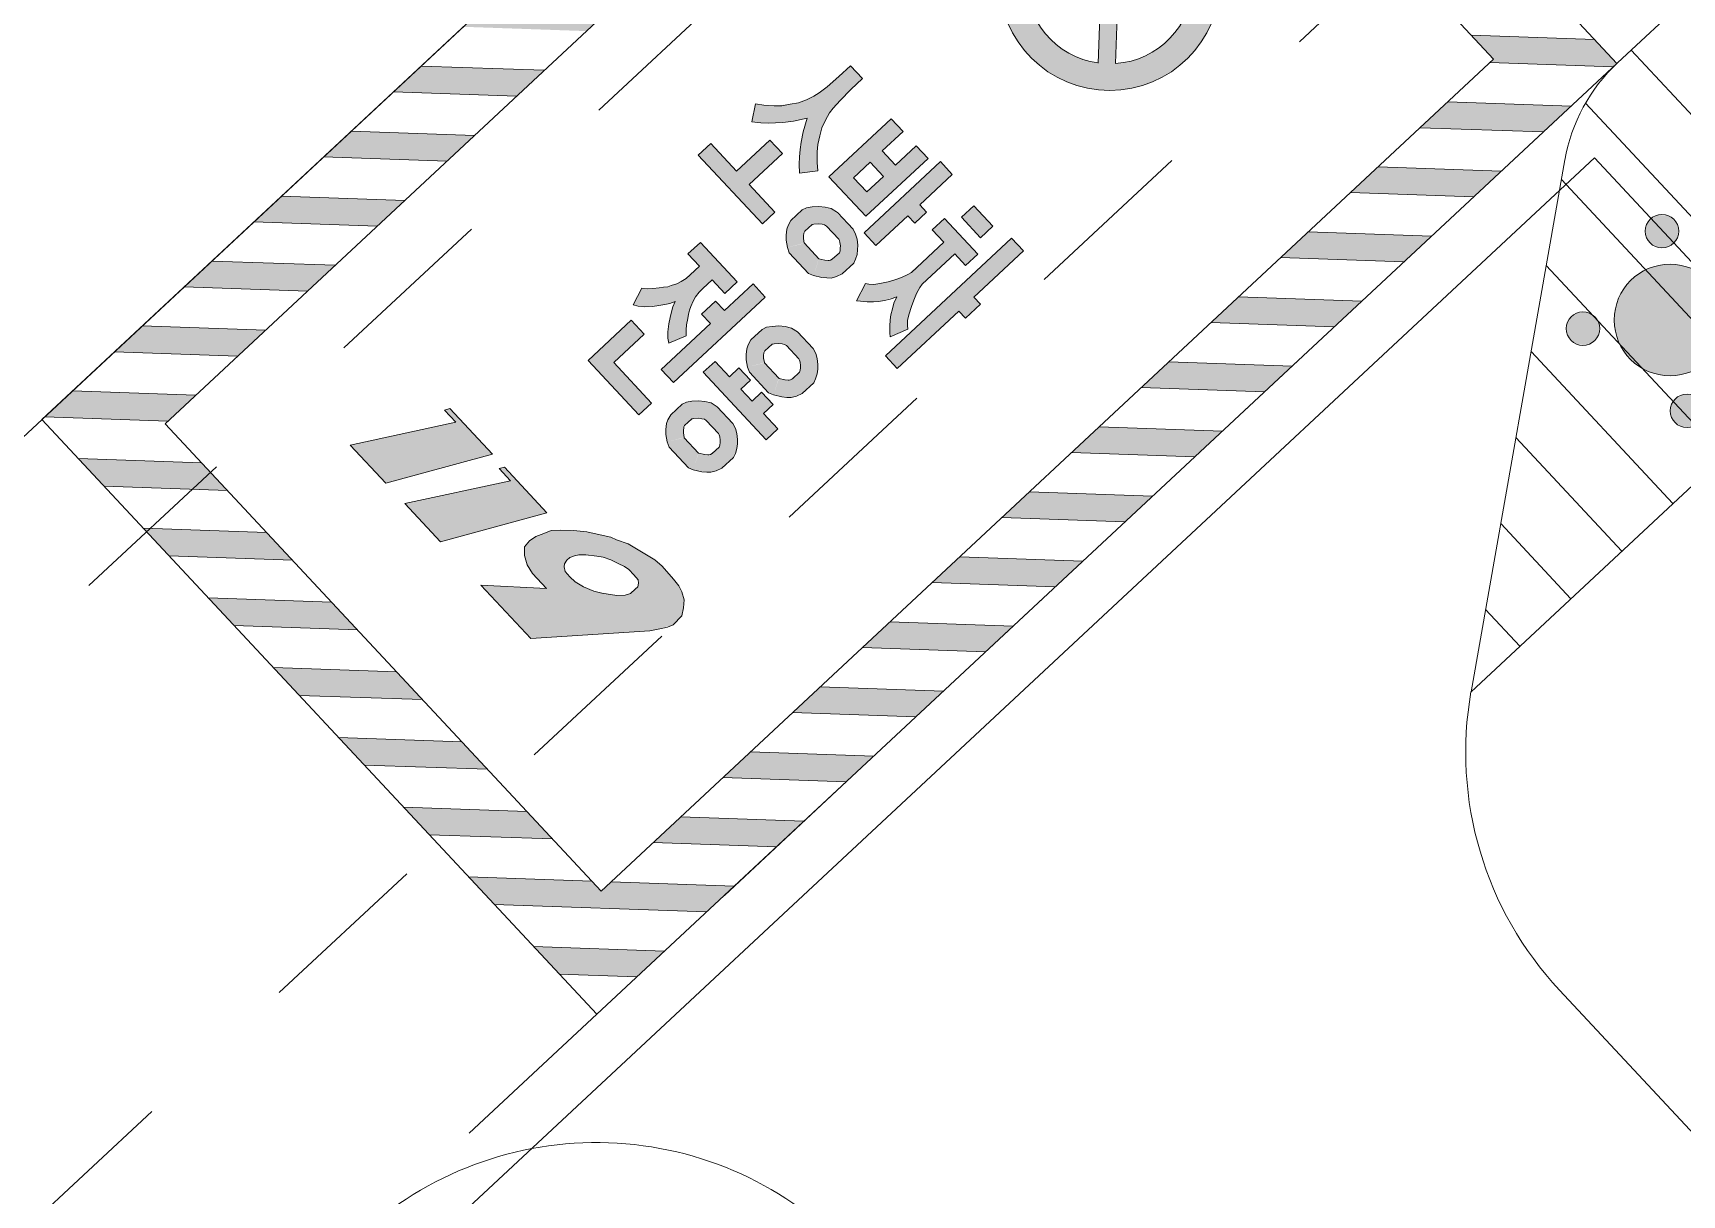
# Model space of a CAD drawing. Header units: millimetres. Extents: x -71377 to 516042, y -145869 to 441446.
# Drawn here: x 193654 to 207841, y 133792 to 143795 of the extents above; entities that cross this region are included whole.
import ezdxf

# ---------------------------------------------------------------- set-up
doc = ezdxf.new("R2010")
doc.units = ezdxf.units.MM
doc.header["$LTSCALE"] = 1000
doc.linetypes.add('_점선_M_', pattern=[3, 1.5, -1.5])
for name, color, linetype, lineweight in [('04', 4, 'Continuous', 5), ('06', 6, 'Continuous', 5), ('08', 8, 'Continuous', 5), ('09_HID', 9, '_점선_M_', 5), ('253', 253, 'Continuous', 5), ('A-fnsh', 5, 'Continuous', 5), ('조경라인_dwg', 8, 'Continuous', 5)]:
    doc.layers.add(name, color=color, linetype=linetype, lineweight=lineweight)

# ---------------------------------------------------------------- blocks, each defined once
blk = doc.blocks.new('조경라인_dwg_테이블-V109-지반층 배치도')
at = {"layer": '04'}
for points in [[(-288, 701), (-251, 636), (-186, 599), (-112, 599), (-47, 636), (-10, 701), (-5, 738), (-24, 810), (-47, 840), (-112, 877), (-149, 882), (-221, 863), (-251, 840), (-288, 775)], [(-474, -75), (-457, -148), (-428, -218), (-388, -282), (-339, -339), (-282, -388), (-218, -428), (-148, -457), (-75, -474), (0, -480), (75, -474), (168, -448), (218, -428), (282, -388), (339, -339), (388, -282), (428, -218), (457, -148), (474, -75), (480, 0), (474, 75), (457, 148), (428, 218), (388, 282), (339, 339), (282, 388), (218, 428), (148, 457), (74, 474), (0, 480), (-75, 474), (-148, 457), (-218, 428), (-282, 388), (-339, 339), (-388, 282), (-428, 218), (-457, 148), (-476, 53), (-480, 0)], [(-314, -62), (-296, -122), (-266, -178), (-226, -226), (-178, -266), (-122, -296), (-62, -314), (0, -320), (62, -314), (151, -280), (178, -266), (226, -226), (266, -178), (296, -122), (314, -62), (320, 0), (314, 62), (291, 131), (266, 178), (226, 226), (178, 266), (92, 305), (62, 314), (0, 320), (-62, 314), (-122, 296), (-178, 266), (-226, 226), (-266, 178), (-312, 70), (-314, 62), (-320, 0)], [(615, 109), (653, 45), (717, 7), (792, 7), (856, 45), (893, 109), (889, 191), (856, 248), (826, 271), (754, 290), (682, 271), (630, 218), (615, 164)], [(-902, -261), (-865, -325), (-801, -363), (-763, -368), (-691, -348), (-639, -296), (-624, -261), (-624, -186), (-662, -122), (-726, -84), (-801, -84), (-865, -122), (-902, -186)], [(18, -712), (37, -784), (60, -814), (125, -851), (162, -856), (234, -836), (264, -814), (301, -749), (306, -712), (287, -640), (234, -587), (162, -568), (90, -587), (60, -610), (23, -675)]]:
    blk.add_hatch(color=256, dxfattribs=at).paths.add_polyline_path(points)
for centre, radius in [((-149, 738), 144), ((0, 0), 480), ((754, 146), 144), ((-763, -224), 144), ((162, -712), 144)]:
    blk.add_circle(centre, radius, dxfattribs=at)
blk = doc.blocks.new('조경라인_dwg_소방차전용주차구역_7x12_-V118-지반층 배치도')
at = {"layer": '08'}
h = blk.add_hatch(color=256, dxfattribs=at)
h.paths.add_polyline_path([(7000, 472), (7000, 798), (6202, 0), (6528, 0)])
h.paths.add_polyline_path([(7000, 1293), (7000, 1618), (6250, 868), (6250, 750), (6132, 750), (5382, 0), (5707, 0), (6768, 1061)])
h.paths.add_polyline_path([(7000, 2113), (7000, 2438), (6250, 1688), (6250, 1363), (6344, 1456)])
h.paths.add_polyline_path([(5637, 750), (5312, 750), (4562, 0), (4887, 0)])
h.paths.add_polyline_path([(7000, 2933), (7000, 3258), (6250, 2508), (6250, 2183)])
h.paths.add_polyline_path([(4817, 750), (4492, 750), (3744, 0), (4067, 0)])
h.paths.add_polyline_path([(7000, 3753), (7000, 4079), (6250, 3329), (6250, 3003)])
h.paths.add_polyline_path([(3997, 750), (3671, 750), (2921, 0), (3247, 0), (3486, 240)])
h.paths.add_polyline_path([(7000, 4574), (7000, 4899), (6250, 4149), (6250, 3824)])
h.paths.add_polyline_path([(3176, 750), (2851, 750), (2101, 0), (2426, 0), (3062, 636)])
h.paths.add_polyline_path([(7000, 5394), (7000, 5719), (6250, 4964), (6250, 4644), (6654, 5048)])
h.paths.add_polyline_path([(2356, 750), (2031, 750), (1281, 0), (1606, 0), (1830, 224)])
h.paths.add_polyline_path([(7000, 6214), (7000, 6539), (6250, 5789), (6250, 5464)])
h.paths.add_polyline_path([(1536, 750), (1211, 750), (461, 0), (786, 0)])
h.paths.add_polyline_path([(7000, 7034), (7000, 7360), (6250, 6610), (6250, 6284)])
h.paths.add_polyline_path([(750, 784), (750, 1110), (0, 360), (0, 34)])
h.paths.add_polyline_path([(7000, 7854), (7000, 8180), (6250, 7430), (6250, 7104)])
h.paths.add_polyline_path([(750, 1604), (750, 1930), (0, 1180), (0, 854)])
h.paths.add_polyline_path([(7000, 8675), (7000, 9000), (6250, 8250), (6250, 7925), (6965, 8639)])
h.paths.add_polyline_path([(750, 2425), (750, 2750), (0, 2000), (0, 1675)])
h.paths.add_polyline_path([(7000, 9495), (7000, 9820), (6250, 9070), (6250, 8745), (6540, 9035)])
h.paths.add_polyline_path([(750, 3245), (750, 3570), (0, 2820), (0, 2495), (515, 3010)])
h.paths.add_polyline_path([(7000, 10315), (7000, 10640), (6250, 9890), (6250, 9565)])
h.paths.add_polyline_path([(750, 4065), (750, 4390), (0, 3640), (0, 3315), (91, 3406)])
h.paths.add_polyline_path([(7000, 11135), (7000, 11461), (6250, 10711), (6250, 10385)])
h.paths.add_polyline_path([(750, 4885), (750, 5211), (0, 4461), (0, 4135)])
h.paths.add_polyline_path([(7000, 11956), (7000, 12000), (6719, 12000), (5969, 11250), (6250, 11250), (6250, 11206)])
h.paths.add_polyline_path([(750, 5706), (750, 6031), (0, 5281), (0, 4956)])
h.paths.add_polyline_path([(6224, 12000), (5899, 12000), (5149, 11250), (5474, 11250)])
h.paths.add_polyline_path([(750, 6526), (750, 6851), (0, 6101), (0, 5776)])
h.paths.add_polyline_path([(5404, 12000), (5079, 12000), (4329, 11250), (4654, 11250)])
h.paths.add_polyline_path([(750, 7346), (750, 7671), (0, 6921), (0, 6596)])
h.paths.add_polyline_path([(4584, 12000), (4258, 12000), (3508, 11250), (3834, 11250), (3994, 11410)])
h.paths.add_polyline_path([(750, 8166), (750, 8492), (0, 7742), (0, 7416)])
h.paths.add_polyline_path([(3763, 12000), (3438, 12000), (2688, 11250), (3013, 11250), (3569, 11806)])
h.paths.add_polyline_path([(750, 8987), (750, 9312), (0, 8562), (0, 8237)])
h.paths.add_polyline_path([(2943, 12000), (2618, 12000), (1868, 11250), (2193, 11250)])
h.paths.add_polyline_path([(750, 9807), (750, 10132), (0, 9382), (0, 9057)])
h.paths.add_polyline_path([(2123, 12000), (1798, 12000), (1048, 11250), (1373, 11250)])
h.paths.add_polyline_path([(750, 10627), (750, 10952), (0, 10202), (0, 9877), (712, 10589)])
h.paths.add_polyline_path([(1303, 12000), (977, 12000), (0, 11023), (0, 10697), (288, 10985)])
h.paths.add_polyline_path([(482, 12000), (157, 12000), (0, 11843), (0, 11518)])
h = blk.add_hatch(color=256, dxfattribs=at)
h.paths.add_polyline_path([(4172, 8626), (4243, 8706), (4304, 8793), (4356, 8886), (4397, 8984), (4426, 9087), (4444, 9192), (4446, 9372), (4444, 9404), (4426, 9509), (4397, 9612), (4356, 9710), (4304, 9803), (4243, 9890), (4172, 9970), (4092, 10041), (4005, 10102), (3912, 10154), (3751, 10213), (3711, 10224), (3606, 10242), (3500, 10248), (3394, 10242), (3209, 10201), (3186, 10195), (3088, 10154), (2995, 10102), (2908, 10041), (2828, 9970), (2757, 9890), (2696, 9803), (2644, 9710), (2603, 9612), (2574, 9509), (2556, 9404), (2550, 9298), (2556, 9192), (2574, 9087), (2604, 8983), (2644, 8886), (2696, 8793), (2757, 8706), (2828, 8626), (2908, 8555), (2995, 8494), (3088, 8442), (3186, 8401), (3289, 8372), (3491, 8348), (3500, 8348), (3606, 8354), (3711, 8372), (3814, 8401), (3912, 8442), (4005, 8494), (4092, 8555)])
h.paths.add_polyline_path([(4060, 8845), (3046, 9857), (3121, 9910), (3202, 9953), (3288, 9986), (3413, 10011), (3468, 10017), (3566, 10015), (3651, 10002), (3739, 9977), (3823, 9941), (3903, 9895), (3975, 9839), (4040, 9774), (4096, 9702), (4143, 9622), (4179, 9538), (4204, 9450), (4217, 9359), (4219, 9260), (4191, 9099), (4188, 9087), (4156, 9001), (4113, 8920)])
h.paths.add_polyline_path([(3954, 8739), (3879, 8686), (3748, 8623), (3712, 8610), (3623, 8589), (3532, 8579), (3440, 8580), (3349, 8594), (3261, 8619), (3177, 8655), (3097, 8701), (3025, 8757), (2960, 8822), (2904, 8894), (2857, 8974), (2821, 9058), (2791, 9183), (2783, 9237), (2781, 9329), (2790, 9420), (2812, 9509), (2844, 9595), (2887, 9676), (2940, 9751), (3903, 8790)])
h = blk.add_hatch(color=256, dxfattribs=at)
h.paths.add_polyline_path([(4259, 3900), (4298, 3993), (4298, 4129), (4262, 4202), (4208, 4261), (4126, 4312), (4079, 4325), (3883, 4325), (3823, 4308), (3735, 4242), (3672, 4158), (3660, 4118), (3660, 3985), (3692, 3907), (3757, 3839), (3810, 3803), (3882, 3936), (3817, 3991), (3810, 4008), (3820, 4108), (3868, 4158), (3904, 4175), (4071, 4172), (4126, 4132), (4148, 4100), (4137, 3990), (4067, 3936), (4139, 3804), (4233, 3874)])
h.paths.add_polyline_path([(4139, 3804), (4065, 3935), (3884, 3935), (3810, 3803), (3854, 3785), (4097, 3785)])
h.paths.add_polyline_path([(4378, 4439), (4378, 4577), (4197, 4577), (4197, 4688), (4051, 4688), (4051, 4577), (3911, 4577), (3911, 4688), (3765, 4688), (3765, 4577), (3584, 4577), (3584, 4439), (4282, 4439)])
h.paths.add_polyline_path([(3474, 3785), (3474, 3932), (2998, 3932), (2998, 4291), (2834, 4291), (2834, 3785)])
h.paths.add_polyline_path([(4259, 4844), (4298, 4937), (4298, 5073), (4262, 5146), (4208, 5205), (4126, 5256), (4079, 5269), (3883, 5269), (3823, 5252), (3735, 5186), (3672, 5102), (3660, 5062), (3660, 4929), (3692, 4851), (3757, 4783), (3810, 4747), (3882, 4880), (3817, 4935), (3810, 4952), (3820, 5052), (3868, 5102), (3904, 5119), (4071, 5116), (4126, 5076), (4148, 5044), (4137, 4934), (4067, 4880), (4139, 4748), (4233, 4818)])
h.paths.add_polyline_path([(4139, 4748), (4065, 4879), (3884, 4879), (3810, 4747), (3854, 4729), (4097, 4729)])
h.paths.add_polyline_path([(3474, 4190), (3474, 5271), (3320, 5271), (3320, 4934), (3207, 4934), (3207, 4770), (3320, 4770), (3320, 4190), (3412, 4190)])
h.paths.add_polyline_path([(4698, 5682), (4698, 6406), (4782, 6406), (4782, 6583), (4698, 6583), (4698, 7167), (4548, 7167), (4548, 5682)])
h.paths.add_polyline_path([(3200, 4393), (3254, 4546), (3186, 4613), (3095, 4752), (3064, 4832), (3054, 4929), (3054, 5037), (3213, 5037), (3213, 5183), (2749, 5183), (2749, 5037), (2894, 5037), (2884, 4832), (2837, 4717), (2732, 4579), (2694, 4546), (2748, 4393), (2826, 4454), (2932, 4594), (2974, 4677), (3016, 4594), (3092, 4489), (3162, 4417), (3183, 4404)])
h.paths.add_polyline_path([(4456, 5823), (4513, 5979), (4458, 6028), (4389, 6139), (4322, 6299), (4314, 6335), (4314, 6716), (4452, 6716), (4452, 6860), (4031, 6860), (4031, 6716), (4178, 6716), (4169, 6299), (4125, 6187), (4062, 6071), (4002, 5998), (3977, 5980), (4033, 5824), (4139, 5924), (4167, 5958), (4245, 6100), (4281, 6024), (4350, 5924), (4429, 5845)])
h.paths.add_polyline_path([(3741, 5797), (3780, 5890), (3780, 6026), (3744, 6099), (3690, 6158), (3608, 6209), (3561, 6222), (3326, 6211), (3305, 6205), (3217, 6139), (3154, 6055), (3142, 6015), (3142, 5882), (3174, 5804), (3239, 5736), (3292, 5700), (3363, 5833), (3299, 5888), (3292, 5905), (3301, 6005), (3349, 6055), (3386, 6072), (3553, 6069), (3607, 6029), (3630, 5997), (3619, 5887), (3548, 5833), (3621, 5701), (3715, 5771)])
h.paths.add_polyline_path([(3621, 5701), (3547, 5832), (3365, 5832), (3292, 5700), (3336, 5682), (3579, 5682)])
h.paths.add_polyline_path([(3799, 6270), (3799, 6645), (3887, 6645), (3887, 6784), (3799, 6784), (3799, 7167), (3649, 7167), (3649, 6270)])
h.paths.add_polyline_path([(4364, 6973), (4364, 7118), (4122, 7118), (4122, 6973)])
h.paths.add_polyline_path([(2997, 5682), (2997, 5829), (2671, 5829), (2671, 6221), (2514, 6221), (2514, 5829), (2188, 5829), (2188, 5682), (2484, 5682)])
h.paths.add_polyline_path([(3556, 6378), (3556, 7109), (3408, 7109), (3408, 6864), (3241, 6864), (3241, 7109), (3090, 7109), (3090, 6378), (3147, 6378)])
h.paths.add_polyline_path([(3408, 6526), (3241, 6526), (3241, 6723), (3408, 6723), (3408, 6673)])
h.paths.add_polyline_path([(2896, 6214), (2987, 6343), (2864, 6449), (2822, 6497), (2741, 6621), (2693, 6756), (2676, 6894), (2670, 7165), (2518, 7165), (2512, 6894), (2495, 6756), (2447, 6621), (2324, 6449), (2201, 6343), (2292, 6214), (2396, 6310), (2532, 6480), (2594, 6584), (2709, 6406), (2837, 6264)])
h.paths.add_polyline_path([(3955, 9346), (4007, 9457), (4012, 9473), (4011, 9596), (3991, 9665), (3941, 9736), (3865, 9797), (3752, 9844), (3120, 9851), (3120, 9783), (3300, 9604), (3300, 9669), (3715, 9664), (3773, 9640), (3826, 9586), (3831, 9569), (3826, 9483), (3791, 9439), (3760, 9424), (3480, 9424), (3660, 9244), (3801, 9244), (3895, 9289)])
h.paths.add_polyline_path([(3300, 8767), (3300, 9244), (3448, 9244), (3120, 9571), (3120, 8767)])
h = blk.add_hatch(color=256, dxfattribs=at)
h.paths.add_polyline_path([(4249, 1790), (4899, 2584), (4998, 2767), (4992, 2873), (4904, 2984), (4786, 3031), (4563, 3041), (4437, 3020), (4224, 2958), (4081, 2889), (3905, 2771), (3740, 2613), (3688, 2553), (3634, 2421), (3625, 2355), (3633, 2289), (3702, 2232), (3763, 2201), (3847, 2183), (4025, 2183), (3619, 1790), (3905, 1790)])
h.paths.add_polyline_path([(4482, 2586), (4320, 2467), (4232, 2425), (4153, 2403), (4028, 2402), (3974, 2441), (3968, 2512), (4004, 2585), (4116, 2689), (4165, 2727), (4222, 2756), (4387, 2813), (4507, 2811), (4550, 2769), (4550, 2683), (4529, 2640)])
h.paths.add_polyline_path([(3108, 1790), (3551, 2631), (3011, 2624), (2992, 2589), (3136, 2589), (2660, 1790)])
h.paths.add_polyline_path([(2419, 1790), (2862, 2631), (2326, 2631), (2303, 2589), (2447, 2589), (1971, 1790)])
for p, q in [((5969, 11250), (6719, 12000)), ((6250, 11206), (7000, 11956)), ((6250, 10711), (7000, 11461)), ((6250, 10385), (7000, 11135)), ((6250, 9890), (7000, 10640)), ((6250, 9565), (7000, 10315)), ((3046, 9857), (4060, 8845)), ((6250, 9070), (7000, 9820)), ((2940, 9751), (3954, 8739)), ((6250, 8745), (7000, 9495)), ((6250, 8250), (7000, 9000)), ((6250, 7925), (7000, 8675)), ((6250, 7430), (7000, 8180)), ((6250, 7104), (7000, 7854)), ((6250, 6610), (7000, 7360)), ((6250, 6284), (7000, 7034)), ((6250, 5789), (7000, 6539)), ((6250, 5464), (7000, 6214)), ((6250, 4969), (7000, 5719)), ((6250, 4644), (7000, 5394)), ((0, 4135), (750, 4885)), ((6250, 4149), (7000, 4899)), ((6250, 3824), (7000, 4574)), ((0, 3640), (750, 4390)), ((0, 3315), (750, 4065)), ((6250, 3329), (7000, 4079)), ((6250, 3003), (7000, 3753)), ((0, 2820), (750, 3570)), ((0, 2495), (750, 3245)), ((6250, 2508), (7000, 3258)), ((6250, 2183), (7000, 2933)), ((0, 2000), (750, 2750)), ((0, 1675), (750, 2425)), ((6250, 1688), (7000, 2438)), ((6250, 1363), (7000, 2113)), ((0, 1180), (750, 1930)), ((0, 854), (750, 1604)), ((6250, 868), (7000, 1618)), ((5707, 0), (7000, 1293)), ((0, 360), (750, 1110)), ((0, 34), (750, 784)), ((461, 0), (1211, 750)), ((786, 0), (1536, 750)), ((1281, 0), (2031, 750)), ((1606, 0), (2356, 750)), ((2101, 0), (2851, 750)), ((2426, 0), (3176, 750)), ((2921, 0), (3671, 750)), ((3247, 0), (3997, 750)), ((3742, 0), (4492, 750)), ((4067, 0), (4817, 750)), ((4562, 0), (5312, 750)), ((4887, 0), (5637, 750)), ((5382, 0), (6132, 750)), ((6202, 0), (7000, 798)), ((6528, 0), (7000, 472))]:
    blk.add_line(p, q, dxfattribs=at)
at = {"layer": '08', "flags": 128}
for points in [[(7000, 0), (7000, 12000), (0, 12000), (0, 0)], [(6250, 750), (6250, 11250), (750, 11250), (750, 750)], [(2594, 6584), (2656, 6480), (2709, 6406), (2751, 6357), (2792, 6310), (2837, 6264), (2896, 6214), (2987, 6343), (2930, 6387), (2864, 6449), (2822, 6497), (2781, 6560), (2741, 6621), (2714, 6688), (2693, 6756), (2683, 6807), (2676, 6894), (2670, 7028), (2670, 7165), (2518, 7165), (2518, 7028), (2512, 6894), (2505, 6807), (2495, 6756), (2474, 6688), (2447, 6621), (2407, 6560), (2366, 6497), (2324, 6449), (2258, 6387), (2201, 6343), (2292, 6214), (2351, 6264), (2396, 6310), (2437, 6357), (2479, 6406), (2532, 6480)], [(3408, 6864), (3408, 7109), (3556, 7109), (3556, 6378), (3090, 6378), (3090, 7109), (3241, 7109), (3241, 6864)], [(3799, 6784), (3799, 7167), (3649, 7167), (3649, 6270), (3799, 6270), (3799, 6270), (3799, 6645), (3887, 6645), (3887, 6784)], [(4122, 7118), (4364, 7118), (4364, 6973), (4122, 6973)], [(4548, 5682), (4548, 7167), (4698, 7167), (4698, 6583), (4782, 6583), (4782, 6406), (4698, 6406), (4698, 5682)], [(3241, 6723), (3408, 6723), (3408, 6526), (3241, 6526)], [(2514, 6221), (2671, 6221), (2671, 5829), (2997, 5829), (2997, 5682), (2188, 5682), (2188, 5829), (2514, 5829)], [(3365, 6222), (3561, 6222), (3608, 6209), (3648, 6188), (3690, 6158), (3718, 6130), (3744, 6099), (3766, 6061), (3780, 6026), (3780, 5890), (3763, 5839), (3741, 5797), (3715, 5771), (3683, 5742), (3621, 5701), (3579, 5682), (3336, 5682), (3292, 5700), (3239, 5736), (3206, 5765), (3174, 5804), (3157, 5835), (3142, 5882), (3142, 6015), (3154, 6055), (3181, 6095), (3217, 6139), (3259, 6175), (3305, 6205)], [(3386, 6072), (3541, 6072), (3553, 6069), (3569, 6060), (3593, 6043), (3607, 6029), (3621, 6013), (3630, 5997), (3630, 5914), (3625, 5898), (3619, 5887), (3612, 5880), (3591, 5861), (3548, 5833), (3547, 5832), (3365, 5832), (3363, 5833), (3331, 5855), (3314, 5870), (3299, 5888), (3295, 5894), (3292, 5905), (3292, 5991), (3301, 6005), (3325, 6034), (3349, 6055), (3368, 6067)], [(3320, 4770), (3207, 4770), (3207, 4934), (3320, 4934), (3320, 5271), (3474, 5271), (3474, 4190), (3320, 4190)], [(3883, 5269), (4079, 5269), (4126, 5256), (4166, 5235), (4208, 5205), (4236, 5177), (4262, 5146), (4284, 5108), (4298, 5073), (4298, 4937), (4281, 4886), (4259, 4844), (4233, 4818), (4201, 4789), (4139, 4748), (4097, 4729), (3854, 4729), (3810, 4747), (3757, 4783), (3724, 4812), (3692, 4851), (3675, 4882), (3660, 4929), (3660, 5062), (3672, 5102), (3699, 5142), (3735, 5186), (3777, 5222), (3823, 5252)], [(750, 5211), (0, 4461)], [(3054, 5037), (3213, 5037), (3213, 5183), (2749, 5183), (2749, 5037), (2894, 5037), (2894, 4929), (2892, 4882), (2884, 4832), (2871, 4791), (2850, 4746), (2837, 4717), (2815, 4687), (2794, 4657), (2762, 4613), (2732, 4579), (2694, 4546), (2748, 4393), (2786, 4417), (2826, 4454), (2871, 4506), (2904, 4551), (2932, 4594), (2954, 4632), (2974, 4677), (2994, 4632), (3016, 4594), (3044, 4551), (3077, 4506), (3122, 4454), (3162, 4417), (3200, 4393), (3254, 4546), (3216, 4579), (3186, 4613), (3154, 4657), (3133, 4687), (3111, 4717), (3098, 4746), (3077, 4791), (3064, 4832), (3056, 4882), (3054, 4929)], [(3904, 5119), (4059, 5119), (4071, 5116), (4088, 5107), (4111, 5090), (4126, 5076), (4139, 5060), (4148, 5044), (4148, 4961), (4143, 4945), (4137, 4934), (4130, 4927), (4109, 4908), (4067, 4880), (4065, 4879), (3884, 4879), (3882, 4880), (3849, 4902), (3833, 4917), (3817, 4935), (3814, 4941), (3810, 4952), (3810, 5038), (3820, 5052), (3843, 5081), (3868, 5102), (3886, 5114)], [(4051, 4577), (3911, 4577), (3911, 4688), (3765, 4688), (3765, 4577), (3584, 4577), (3584, 4439), (4378, 4439), (4378, 4577), (4197, 4577), (4197, 4688), (4051, 4688)], [(2834, 3785), (3474, 3785), (3474, 3932), (2998, 3932), (2998, 4291), (2834, 4291)], [(3883, 4325), (4079, 4325), (4126, 4312), (4166, 4291), (4208, 4261), (4236, 4233), (4262, 4202), (4284, 4164), (4298, 4129), (4298, 3993), (4281, 3942), (4259, 3900), (4233, 3874), (4201, 3845), (4139, 3804), (4097, 3785), (3854, 3785), (3810, 3803), (3757, 3839), (3724, 3868), (3692, 3907), (3675, 3938), (3660, 3985), (3660, 4118), (3672, 4158), (3699, 4198), (3735, 4242), (3777, 4278), (3823, 4308)], [(3904, 4175), (4059, 4175), (4071, 4172), (4088, 4163), (4111, 4146), (4126, 4132), (4139, 4116), (4148, 4100), (4148, 4017), (4143, 4001), (4137, 3990), (4130, 3983), (4109, 3964), (4067, 3936), (4065, 3935), (3884, 3935), (3882, 3936), (3849, 3958), (3833, 3973), (3817, 3991), (3814, 3997), (3810, 4008), (3810, 4094), (3820, 4108), (3843, 4137), (3868, 4158), (3886, 4170)], [(4992, 2873), (4951, 2930), (4904, 2984), (4841, 3015), (4786, 3031), (4712, 3038), (4563, 3041), (4480, 3032), (4352, 2995), (4224, 2958), (4128, 2909), (4081, 2889), (3980, 2821), (3905, 2771), (3819, 2693), (3740, 2613), (3688, 2553), (3662, 2489), (3634, 2421), (3625, 2355), (3633, 2289), (3688, 2239), (3763, 2201), (3847, 2183), (4025, 2183), (3619, 1790), (4249, 1790), (4899, 2584), (4936, 2646), (4979, 2718), (4998, 2767)], [(4453, 2813), (4387, 2813), (4344, 2804), (4288, 2782), (4222, 2756), (4160, 2725), (4116, 2689), (4044, 2628), (4004, 2585), (3983, 2552), (3968, 2512), (3965, 2478), (3974, 2441), (3992, 2421), (4028, 2402), (4088, 2398), (4153, 2403), (4232, 2425), (4320, 2467), (4381, 2504), (4482, 2586), (4529, 2640), (4550, 2683), (4550, 2736), (4550, 2769), (4532, 2793), (4507, 2811)], [(2862, 2631), (2326, 2631), (2303, 2589), (2447, 2589), (1971, 1790), (2419, 1790)], [(3551, 2631), (3015, 2631), (2992, 2589), (3136, 2589), (2660, 1790), (3108, 1790)]]:
    blk.add_lwpolyline(points, close=True, dxfattribs=at)
blk.add_lwpolyline([(4178, 6716), (4031, 6716), (4031, 6860), (4452, 6860), (4452, 6716), (4314, 6716), (4314, 6335), (4322, 6299), (4340, 6243), (4365, 6187), (4391, 6134), (4428, 6070), (4458, 6028), (4488, 5997), (4513, 5979), (4456, 5823), (4429, 5845), (4387, 5884), (4350, 5924), (4322, 5957), (4295, 6001), (4268, 6044), (4245, 6100), (4222, 6044), (4195, 6001), (4167, 5958), (4139, 5924), (4102, 5884), (4060, 5846), (4033, 5824), (3977, 5980), (4002, 5998), (4032, 6029), (4062, 6071), (4099, 6134), (4125, 6187), (4150, 6243), (4169, 6299), (4177, 6335), (4178, 6716)], dxfattribs=at)
at = {"layer": '08'}
blk.add_circle((3500, 9298), 950, dxfattribs=at)
for start, end in [(321.0316, 129.0652), (141.0235, 309.0733)]:
    blk.add_arc((3500, 9298), 720, start, end, dxfattribs=at)
blk = doc.blocks.new('조경라인_dwg_소방차전용주차구역-7862190-지반층 배치도')
at = {"rotation": 313}
blk.add_blockref('조경라인_dwg_소방차전용주차구역_7x12_-V118-지반층 배치도', (120578, 44904), dxfattribs=at)
blk = doc.blocks.new('조경라인_dwg-6847807-지반층 배치도')
at = {"layer": '06'}
for p, q in [((201508, 147721), (177381, 125222)), ((207287, 143538), (208558, 144724))]:
    blk.add_line(p, q, dxfattribs=at)
at = {"layer": '06', "flags": 128}
for points in [[(212083, 143772), (206026, 138124), (206833, 142702)], [(234197, 106163), (213507, 128350), (206786, 135557)]]:
    blk.add_lwpolyline(points, dxfattribs=at)
at = {"layer": '06'}
for centre, radius, start, end in [((208310, 142441), 1500, 133, 170.005), ((208980, 137603), 3000, 170.005, 223), ((198502, 131244), 3000, 43, 133)]:
    blk.add_arc(centre, radius, start, end, dxfattribs=at)
at = {"layer": '09_HID'}
for p, q in [((206202, 150291), (183821, 129420)), ((207840, 146788), (186330, 126730)), ((207281, 143533), (196456, 133438))]:
    blk.add_line(p, q, dxfattribs=at)
at = {"layer": '253'}
for p, q in [((207404, 143648), (209518, 141380)), ((207010, 143190), (209079, 140971)), ((206803, 142533), (208640, 140562)), ((206672, 141793), (208202, 140153)), ((206542, 141053), (207763, 139744)), ((206412, 140313), (207324, 139334)), ((206281, 139573), (206885, 138925)), ((206151, 138833), (206446, 138516))]:
    blk.add_line(p, q, dxfattribs=at)
blk.add_blockref('조경라인_dwg_소방차전용주차구역-7862190-지반층 배치도', (73152, 95564))
at = {"rotation": 84.22416621802527}
blk.add_blockref('조경라인_dwg_테이블-V109-지반층 배치도', (207738, 141324), dxfattribs=at)

msp = doc.modelspace()

# ---------------------------------------------------------------- linework, layer by layer
at = {"layer": 'A-fnsh'}
for p, q in [((207087.1, 142719.9), (187374.4, 124337.5)), ((208086, 141648.8), (207087.1, 142719.9))]:
    msp.add_line(p, q, dxfattribs=at)

# ---------------------------------------------------------------- block references
at = {"layer": '조경라인_dwg', "rotation": 8.537736462515947e-07}
msp.add_blockref('조경라인_dwg-6847807-지반층 배치도', (0, 0), dxfattribs=at)

doc.saveas('drawing.dxf')
